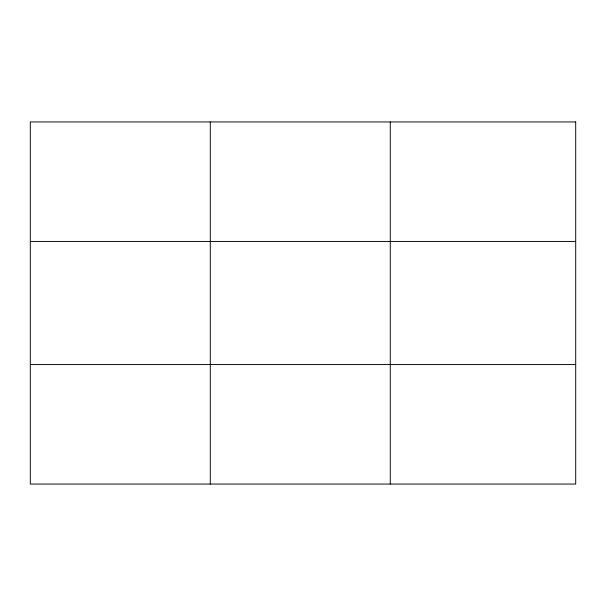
<?xml version="1.0" encoding="UTF-8"?>
<svg xmlns="http://www.w3.org/2000/svg" width="606" height="606" viewBox="0 0 606 606"><rect width="100%" height="100%" fill="white"/><g stroke="black" fill="none" stroke-linecap="round" stroke-linejoin="round"><path stroke-width="0.91" d="M210.282 121.942L210.282 484.058M390.264 121.942L390.264 484.058M30.3 241.438L575.7 241.438M30.3 364.562L575.7 364.562M575.7 121.942L575.7 484.058L30.3 484.058L30.3 121.942L575.7 121.942"/></g></svg>
